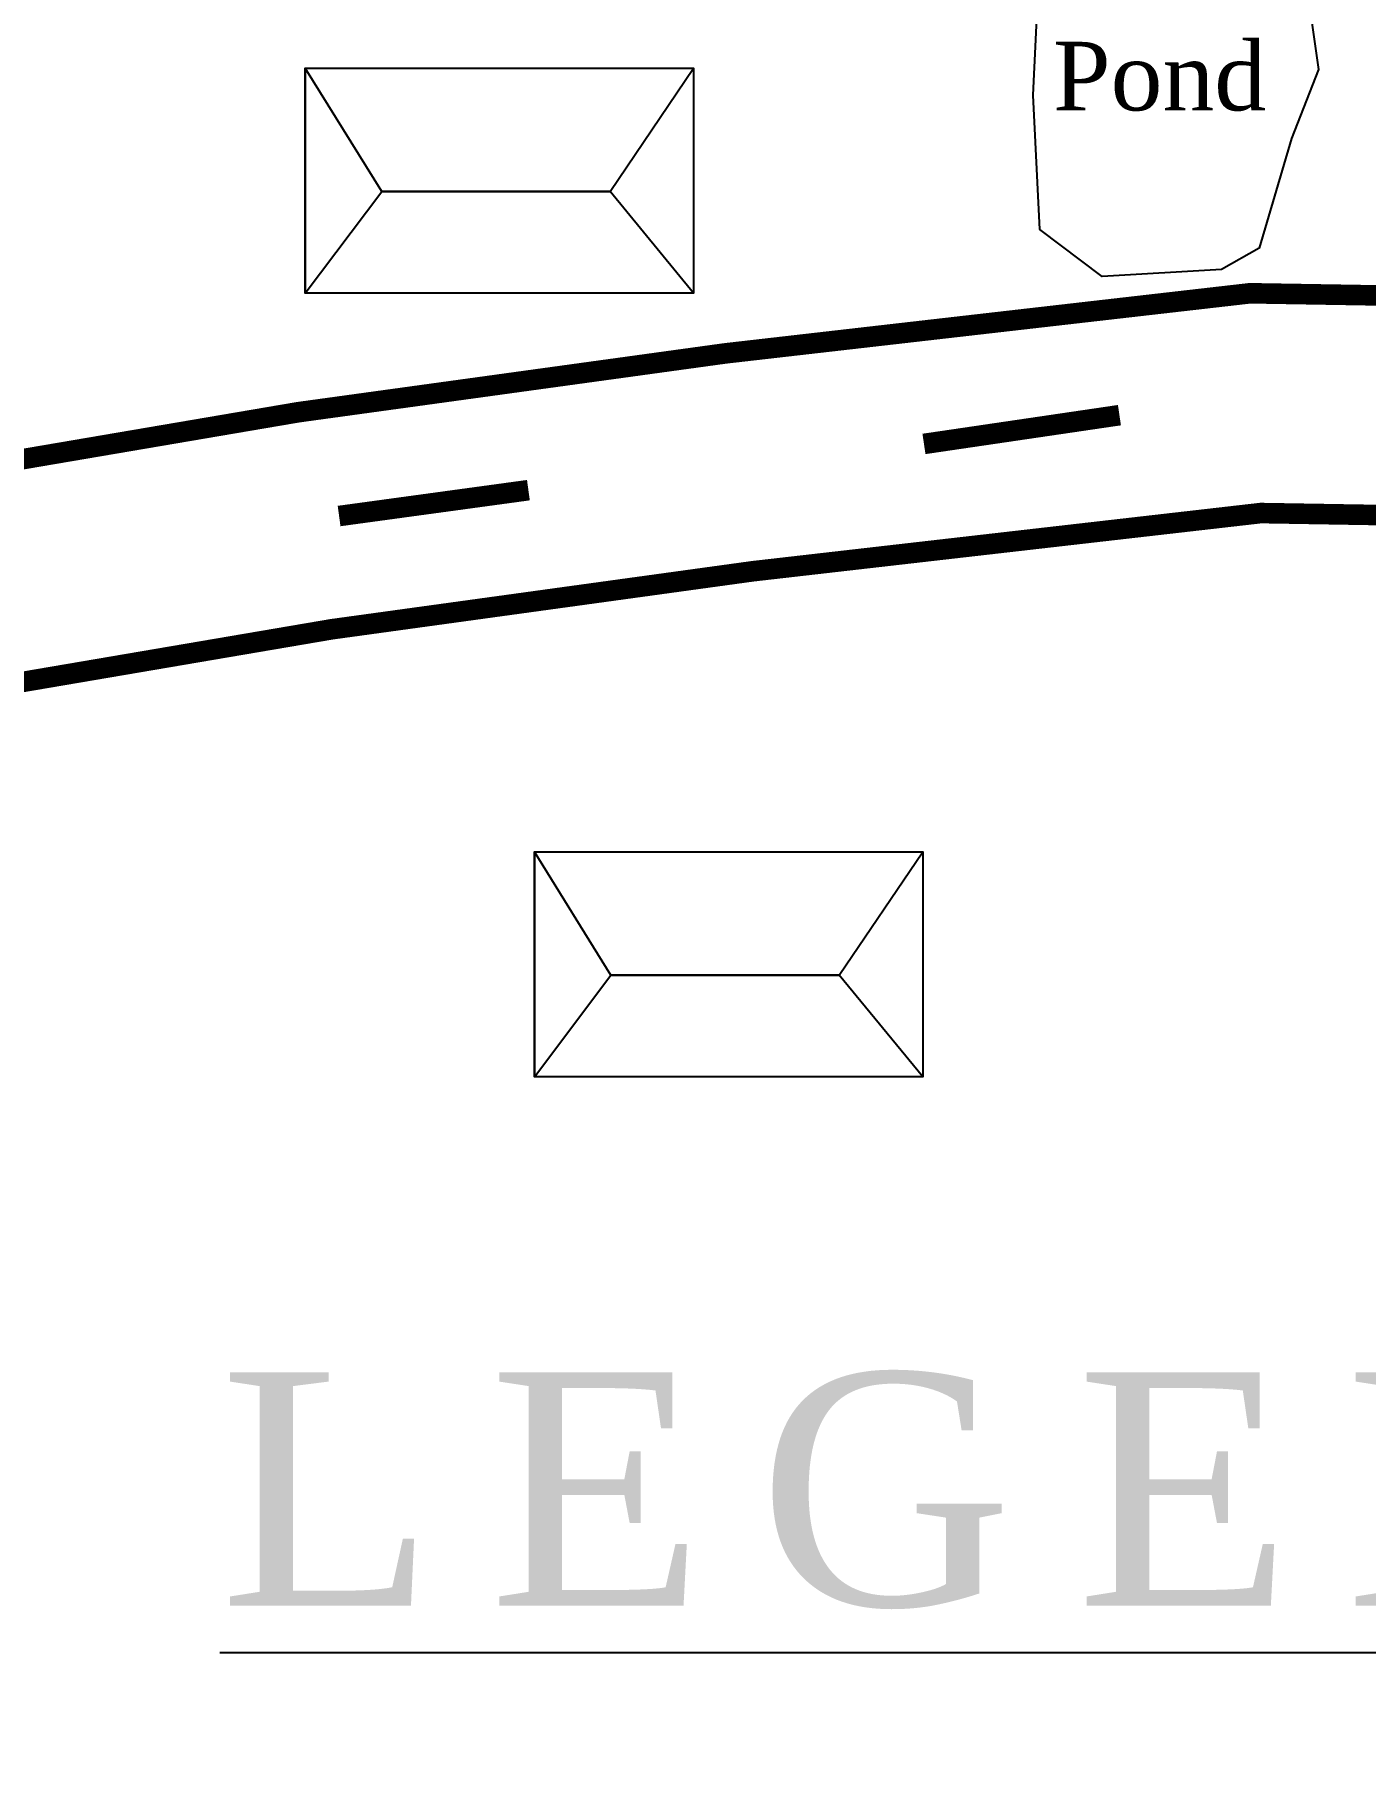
# Model space of a CAD drawing. Header units: inches. Extents: x -885 to 26362, y -28010 to 990.
# Drawn here: x 4340.62 to 4348.23, y -2394.94 to -2385.06 of the extents above; entities that cross this region are included whole.
import ezdxf

# ---------------------------------------------------------------- set-up
doc = ezdxf.new("R2010")
doc.units = ezdxf.units.IN
doc.header["$MEASUREMENT"] = 0
doc.layers.add('Text', color=7, linetype='Continuous')
doc.styles.add('Text', font='times.ttf', dxfattribs={"height": 240})

msp = doc.modelspace()

# ---------------------------------------------------------------- linework, layer by layer
at = {"layer": 'Text'}
for points in [[(4346.327508, -2385.408554), (4346.358753, -2384.771313), (4346.500023, -2384.45738), (4346.821805, -2384.343579), (4347.143586, -2384.229779), (4347.457519, -2384.323959), (4347.881329, -2384.712451), (4347.959812, -2385.261834), (4347.805877, -2385.656309), (4347.621081, -2386.283092), (4347.405486, -2386.40512), (4346.7235, -2386.445796), (4346.367107, -2386.177703), (4346.327508, -2385.408554)], [(4343.908924, -2385.960335), (4344.386649, -2385.255295), (4344.386649, -2386.54174), (4343.908924, -2385.960335), (4342.603328, -2385.960335), (4342.166631, -2385.255295), (4342.166631, -2386.54174), (4342.603328, -2385.960335)], [(4345.219594, -2390.441731), (4345.69732, -2389.73669), (4345.69732, -2391.023135), (4345.219594, -2390.441731), (4343.913999, -2390.441731), (4343.477302, -2389.73669), (4343.477302, -2391.023135), (4343.913999, -2390.441731)]]:
    msp.add_lwpolyline(points, dxfattribs=at)
for points in [[(4342.166631, -2385.255295), (4344.386649, -2385.255295), (4344.386649, -2386.54174), (4342.166631, -2386.54174)], [(4343.477302, -2389.73669), (4345.69732, -2389.73669), (4345.69732, -2391.023135), (4343.477302, -2391.023135)]]:
    msp.add_lwpolyline(points, close=True, dxfattribs=at)
at = {"layer": 'Text', "color": 6}
for points in [[(4342.603328, -2385.960335), (4343.908924, -2385.960335)], [(4343.913999, -2390.441731), (4345.219594, -2390.441731)]]:
    msp.add_lwpolyline(points, dxfattribs=at)
at = {"layer": 'Text', "const_width": 0.117725}
for points in [[(4329.273464, -2387.758528), (4332.168604, -2388.178232), (4334.126563, -2388.394555), (4336.907305, -2388.111671), (4342.125596, -2387.222342), (4344.567545, -2386.885839), (4347.568282, -2386.54194), (4348.778257, -2386.562278), (4350.485421, -2387.015263), (4351.910992, -2387.124349), (4354.282542, -2387.447909), (4355.84451, -2387.934175), (4357.406477, -2388.093182), (4358.524054, -2388.093182), (4359.272038, -2388.218908), (4360.042022, -2388.414893), (4361.0848, -2389.374481), (4361.683188, -2391.75034), (4372.218151, -2413.77649)], [(4346.821319, -2387.238982), (4345.703743, -2387.403535)], [(4343.44219, -2387.667931), (4342.359812, -2387.815844)], [(4329.047654, -2388.994651), (4332.009529, -2389.42403), (4334.121097, -2389.657325), (4337.076525, -2389.35667), (4342.316838, -2388.463587), (4344.724765, -2388.131773), (4347.629481, -2387.798879), (4348.604128, -2387.815261), (4350.27473, -2388.258544), (4351.778094, -2388.373583), (4354.009152, -2388.677976), (4355.591764, -2389.170668), (4357.342726, -2389.348914), (4358.419253, -2389.348914), (4359.012645, -2389.448656), (4359.425015, -2389.553617), (4359.958649, -2390.044679), (4360.496163, -2392.178843), (4370.75682, -2413.722871)]]:
    msp.add_lwpolyline(points, dxfattribs=at)

# ---------------------------------------------------------------- texts
at = {"layer": 'Text', "attachment_point": 1, "style": 'Text'}
for s, insert, char_height in [('Pond', (4346.441352, -2385.103828), 0.3924164), ('{\\T1.25;\\LLEGENT}', (4341.678492, -2392.712963), 1.33421584)]:
    msp.add_mtext(s, dxfattribs=dict(at, insert=insert, char_height=char_height))

doc.saveas('drawing.dxf')
